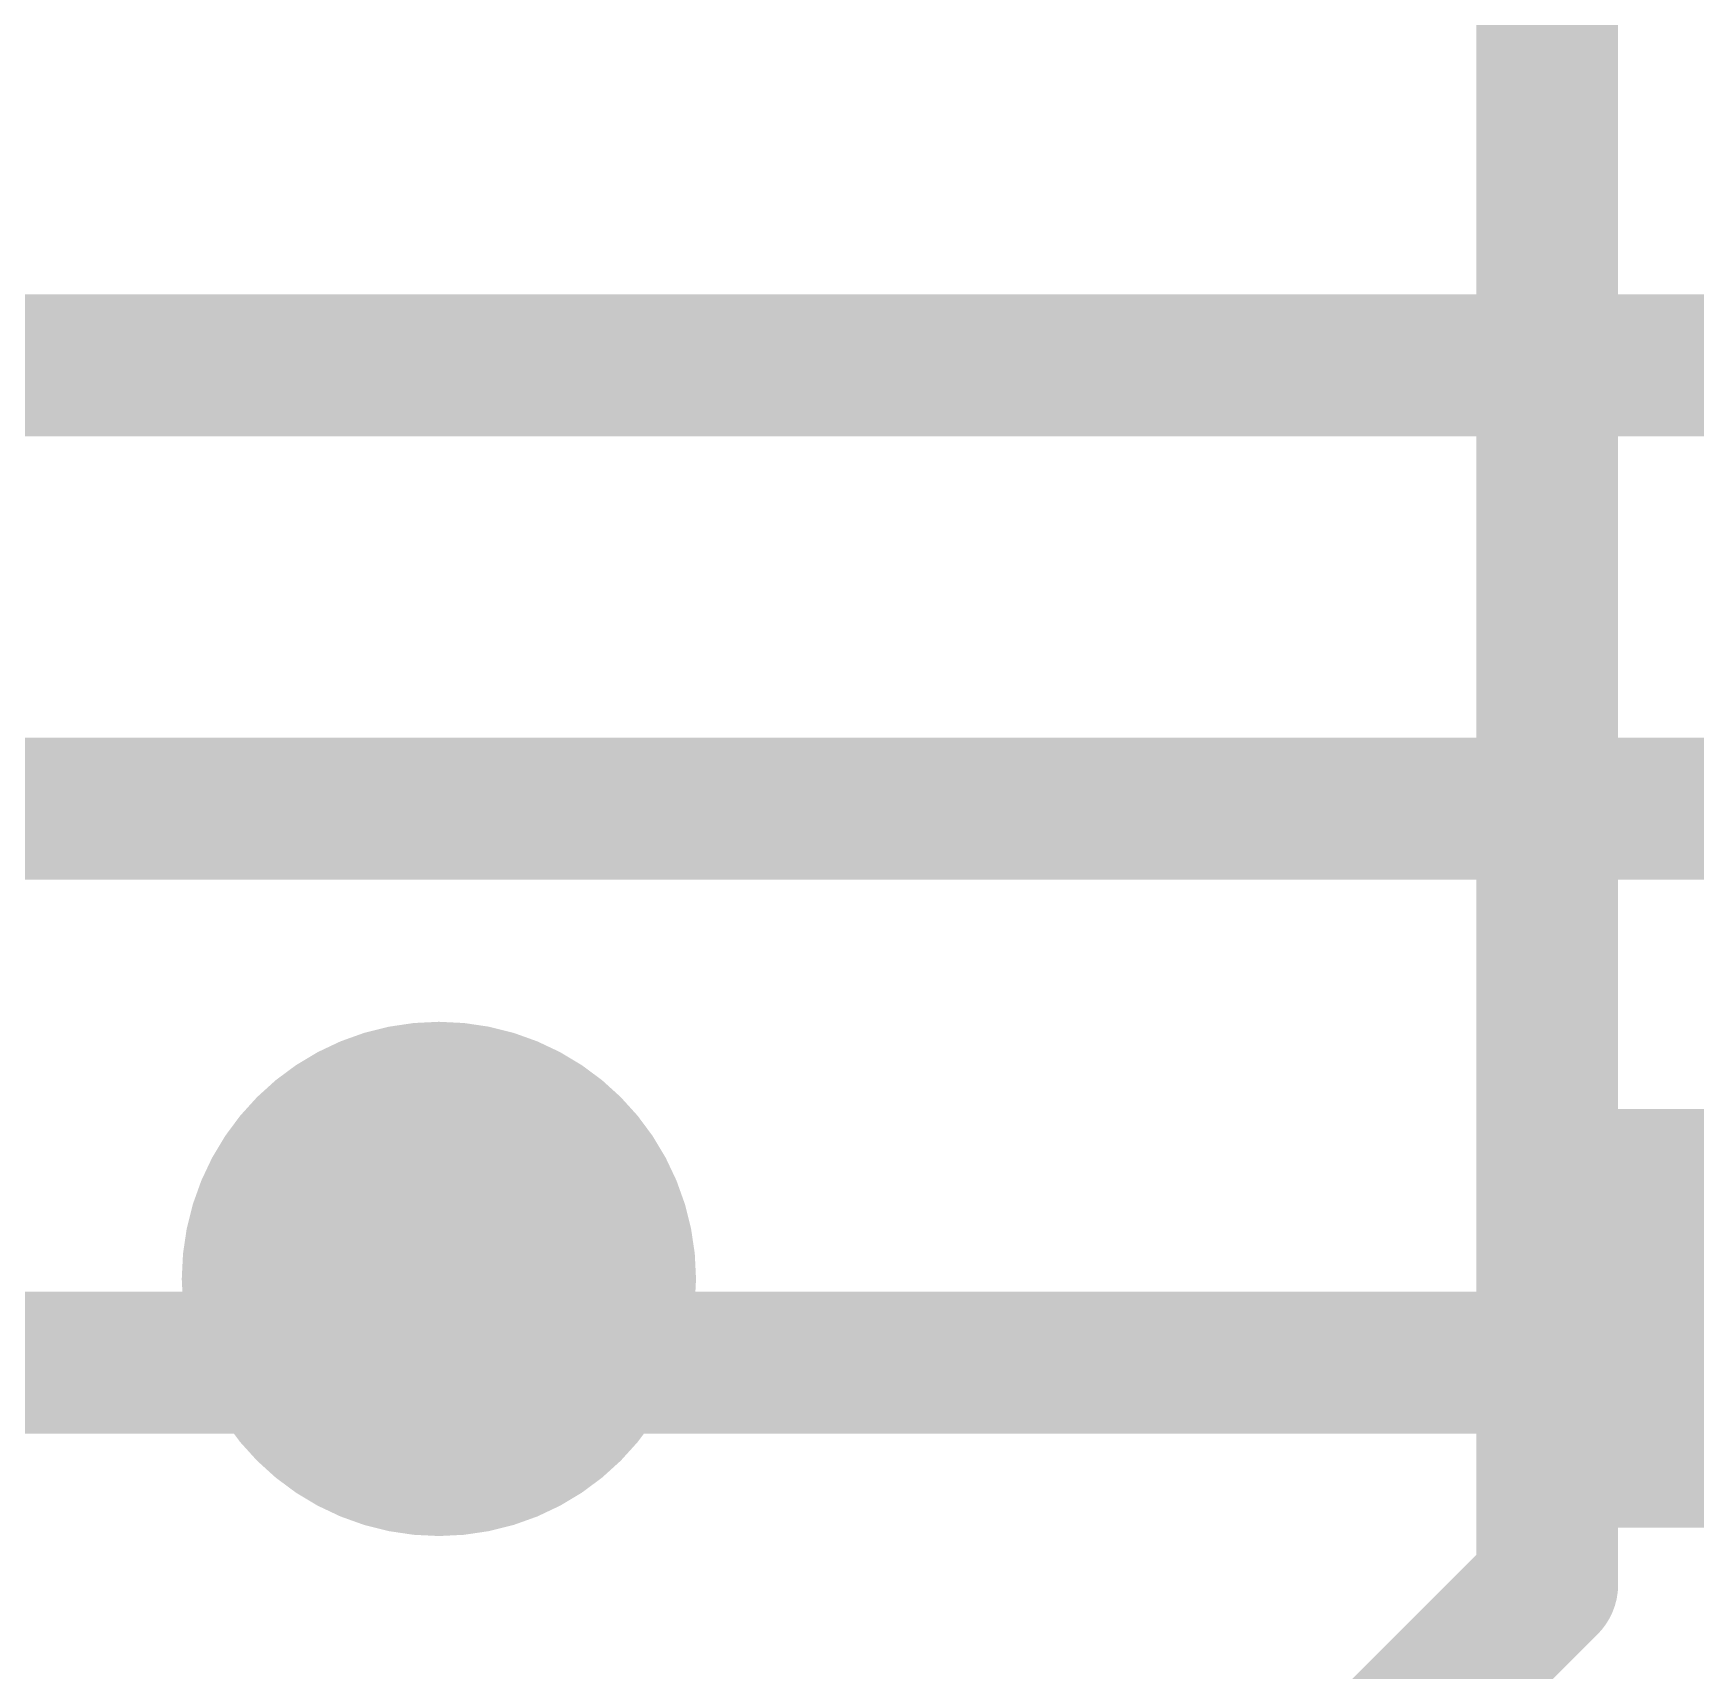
# Model space of a CAD drawing. Extents: x -11.6 to 46, y -5.8 to 74.7.
# Drawn here: x 24.501 to 26.883, y 29.563 to 31.908 of the extents above; entities that cross this region are included whole.
import ezdxf

# ---------------------------------------------------------------- set-up
doc = ezdxf.new("R2010")
doc.units = 0
for name, color, linetype in [('1', 12, 'CONTINUOUS'), ('16', 132, 'CONTINUOUS'), ('18', 110, 'CONTINUOUS')]:
    doc.layers.add(name, color=color, linetype=linetype)

# ---------------------------------------------------------------- blocks, each defined once
blk = doc.blocks.new('RECT')
blk.add_solid([(-0.5, -0.5), (0.5, -0.5), (-0.5, 0.5), (0.5, 0.5)])
blk = doc.blocks.new('ROUNDV')
at = {"const_width": 0.5}
blk.add_lwpolyline([(0, -0.25, 1), (0, 0.25, 1), (0, -0.25)], format="xyb", dxfattribs=at)

msp = doc.modelspace()

# ---------------------------------------------------------------- linework, layer by layer
at = {"layer": '1', "const_width": 0.2032}
for points in [[(23.3362, 31.4325), (28.7338, 31.4325)], [(24.2888, 30.7975), (28.4163, 30.7975)], [(25.2025, 30.0038), (25.0825, 30.1238)], [(27.2673, 30.0038), (25.2025, 30.0038)]]:
    msp.add_lwpolyline(points, dxfattribs=at)
at = {"layer": '1', "const_width": 0.1016}
for points in [[(25.1184, 30.1597, 1), (25.0466, 30.0878)], [(25.2025, 30.0545, 1), (25.2025, 29.953)], [(25.1666, 29.9678, 1), (25.2384, 30.0397)]]:
    msp.add_lwpolyline(points, format="xyb", dxfattribs=at)
at = {"layer": '16', "const_width": 0.2032}
for points in [[(26.67, 35.56), (26.67, 29.6863)], [(24.9625, 30.0038), (25.0825, 30.1238)], [(23.8125, 30.0038), (24.9625, 30.0038)], [(26.67, 29.6863), (24.6063, 27.6225)]]:
    msp.add_lwpolyline(points, dxfattribs=at)
at = {"layer": '16', "const_width": 0.1016}
for points in [[(25.1184, 30.0878, 1), (25.0466, 30.1597)], [(24.9625, 29.953, 1), (24.9625, 30.0545)], [(24.9266, 30.0397, 1), (24.9984, 29.9678)], [(26.7059, 29.6503, 1), (26.6341, 29.7222)], [(26.6192, 29.6863, 1), (26.7208, 29.6863)]]:
    msp.add_lwpolyline(points, format="xyb", dxfattribs=at)

# ---------------------------------------------------------------- block references
at = {"layer": '1', "xscale": 0.6, "yscale": 1.2, "rotation": 270}
msp.add_blockref('RECT', (27.3308, 30.0673), dxfattribs=at)
at = {"layer": '18', "xscale": 0.7366, "yscale": 0.7366}
msp.add_blockref('ROUNDV', (25.0825, 30.1238), dxfattribs=at)
msp.add_blockref('ROUNDV', (25.0825, 30.1238), dxfattribs=at)

doc.saveas('drawing.dxf')
